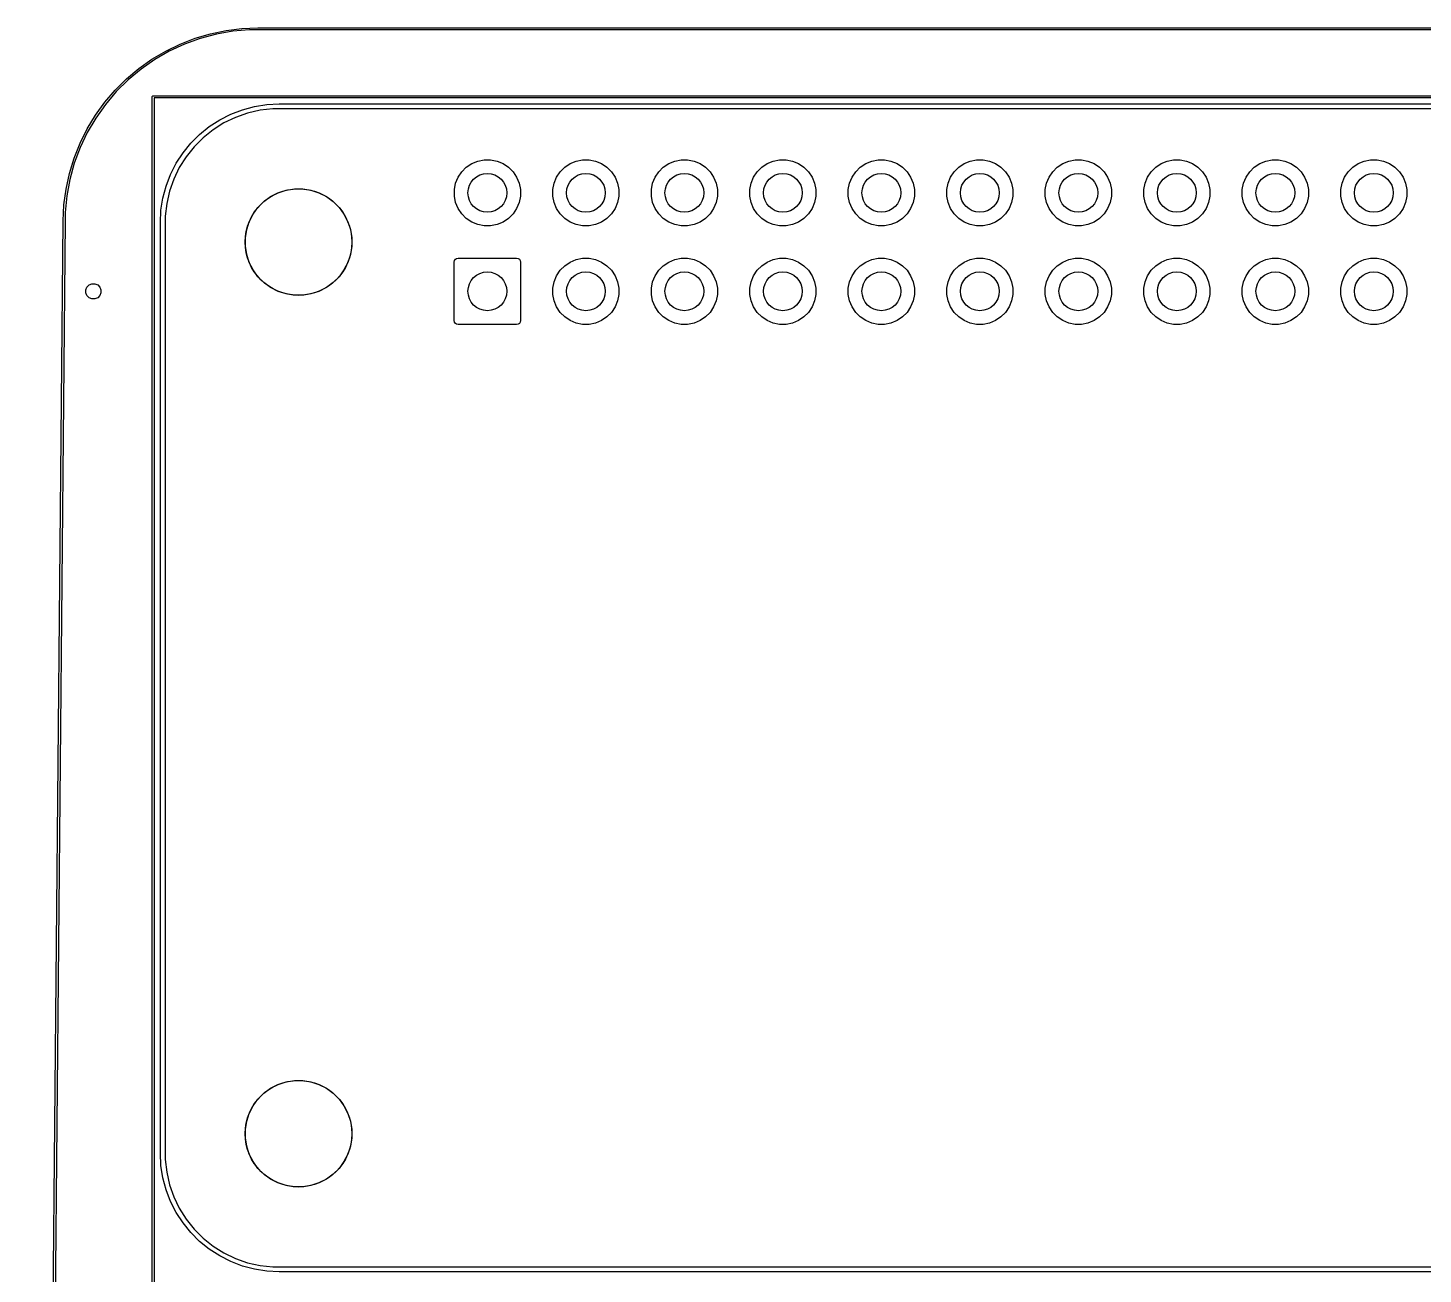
# Model space of a CAD drawing. Header units: millimetres. Extents: x 67 to 156, y -133 to -24.
# Drawn here: x 67.02 to 103, y -56.12 to -23.97 of the extents above; entities that cross this region are included whole.
import ezdxf

# ---------------------------------------------------------------- set-up
doc = ezdxf.new("R2010")
doc.units = ezdxf.units.MM
for name, color, linetype, true_color in [('B.Mask', 4, 'CONTINUOUS', 0x02ffee), ('Edge.Cuts', 254, 'CONTINUOUS', 0xd0d2cd), ('F.Courtyard', 6, 'CONTINUOUS', 0xff26e2), ('F.Fab', 9, 'CONTINUOUS', 0xafafaf), ('User.1', 9, 'CONTINUOUS', 0xc2c2c2)]:
    doc.layers.add(name, color=color, linetype=linetype, true_color=true_color)

msp = doc.modelspace()

# ---------------------------------------------------------------- linework, layer by layer
at = {"layer": 'B.Mask', "linetype": 'CONTINUOUS'}
for p, q in [((78.115075, -27.826484), (78.208303, -27.686959)), ((78.208303, -27.686959), (78.326959, -27.568303)), ((78.326959, -27.568303), (78.466484, -27.475075)), ((78.466484, -27.475075), (78.621516, -27.410859)), ((78.621516, -27.410859), (78.786097, -27.378122)), ((78.786097, -27.378122), (78.953903, -27.378122)), ((78.953903, -27.378122), (79.118484, -27.410859)), ((79.118484, -27.410859), (79.273516, -27.475075)), ((79.273516, -27.475075), (79.413041, -27.568303)), ((79.413041, -27.568303), (79.531697, -27.686959)), ((79.531697, -27.686959), (79.624925, -27.826484)), ((80.655075, -27.826484), (80.748303, -27.686959)), ((80.748303, -27.686959), (80.866959, -27.568303)), ((80.866959, -27.568303), (81.006484, -27.475075)), ((81.006484, -27.475075), (81.161516, -27.410859)), ((81.161516, -27.410859), (81.326097, -27.378122)), ((81.326097, -27.378122), (81.493903, -27.378122)), ((81.493903, -27.378122), (81.658484, -27.410859)), ((81.658484, -27.410859), (81.813516, -27.475075)), ((81.813516, -27.475075), (81.953041, -27.568303)), ((81.953041, -27.568303), (82.071697, -27.686959)), ((82.071697, -27.686959), (82.164925, -27.826484)), ((83.195075, -27.826484), (83.288303, -27.686959)), ((83.288303, -27.686959), (83.406959, -27.568303)), ((83.406959, -27.568303), (83.546484, -27.475075)), ((83.546484, -27.475075), (83.701516, -27.410859)), ((83.701516, -27.410859), (83.866097, -27.378122)), ((83.866097, -27.378122), (84.033903, -27.378122)), ((84.033903, -27.378122), (84.198484, -27.410859)), ((84.198484, -27.410859), (84.353516, -27.475075)), ((84.353516, -27.475075), (84.493041, -27.568303)), ((84.493041, -27.568303), (84.611697, -27.686959)), ((84.611697, -27.686959), (84.704925, -27.826484)), ((85.735075, -27.826484), (85.828303, -27.686959)), ((85.828303, -27.686959), (85.946959, -27.568303)), ((85.946959, -27.568303), (86.086484, -27.475075)), ((86.086484, -27.475075), (86.241516, -27.410859)), ((86.241516, -27.410859), (86.406097, -27.378122)), ((86.406097, -27.378122), (86.573903, -27.378122)), ((86.573903, -27.378122), (86.738484, -27.410859)), ((86.738484, -27.410859), (86.893516, -27.475075)), ((86.893516, -27.475075), (87.033041, -27.568303)), ((87.033041, -27.568303), (87.151697, -27.686959)), ((87.151697, -27.686959), (87.244925, -27.826484)), ((88.275075, -27.826484), (88.368303, -27.686959)), ((88.368303, -27.686959), (88.486959, -27.568303)), ((88.486959, -27.568303), (88.626484, -27.475075)), ((88.626484, -27.475075), (88.781516, -27.410859)), ((88.781516, -27.410859), (88.946097, -27.378122)), ((88.946097, -27.378122), (89.113903, -27.378122)), ((89.113903, -27.378122), (89.278484, -27.410859)), ((89.278484, -27.410859), (89.433516, -27.475075)), ((89.433516, -27.475075), (89.573041, -27.568303)), ((89.573041, -27.568303), (89.691697, -27.686959)), ((89.691697, -27.686959), (89.784925, -27.826484)), ((90.815075, -27.826484), (90.908303, -27.686959)), ((90.908303, -27.686959), (91.026959, -27.568303)), ((91.026959, -27.568303), (91.166484, -27.475075)), ((91.166484, -27.475075), (91.321516, -27.410859)), ((91.321516, -27.410859), (91.486097, -27.378122)), ((91.486097, -27.378122), (91.653903, -27.378122)), ((91.653903, -27.378122), (91.818484, -27.410859)), ((91.818484, -27.410859), (91.973516, -27.475075)), ((91.973516, -27.475075), (92.113041, -27.568303)), ((92.113041, -27.568303), (92.231697, -27.686959)), ((92.231697, -27.686959), (92.324925, -27.826484)), ((93.355075, -27.826484), (93.448303, -27.686959)), ((93.448303, -27.686959), (93.566959, -27.568303)), ((93.566959, -27.568303), (93.706484, -27.475075)), ((93.706484, -27.475075), (93.861516, -27.410859)), ((93.861516, -27.410859), (94.026097, -27.378122)), ((94.026097, -27.378122), (94.193903, -27.378122)), ((94.193903, -27.378122), (94.358484, -27.410859)), ((94.358484, -27.410859), (94.513516, -27.475075)), ((94.513516, -27.475075), (94.653041, -27.568303)), ((94.653041, -27.568303), (94.771697, -27.686959)), ((94.771697, -27.686959), (94.864925, -27.826484)), ((95.895075, -27.826484), (95.988303, -27.686959)), ((95.988303, -27.686959), (96.106959, -27.568303)), ((96.106959, -27.568303), (96.246484, -27.475075)), ((96.246484, -27.475075), (96.401516, -27.410859)), ((96.401516, -27.410859), (96.566097, -27.378122)), ((96.566097, -27.378122), (96.733903, -27.378122)), ((96.733903, -27.378122), (96.898484, -27.410859)), ((96.898484, -27.410859), (97.053516, -27.475075)), ((97.053516, -27.475075), (97.193041, -27.568303)), ((97.193041, -27.568303), (97.311697, -27.686959)), ((97.311697, -27.686959), (97.404925, -27.826484)), ((98.435075, -27.826484), (98.528303, -27.686959)), ((98.528303, -27.686959), (98.646959, -27.568303)), ((98.646959, -27.568303), (98.786484, -27.475075)), ((98.786484, -27.475075), (98.941516, -27.410859)), ((98.941516, -27.410859), (99.106097, -27.378122)), ((99.106097, -27.378122), (99.273903, -27.378122)), ((99.273903, -27.378122), (99.438484, -27.410859)), ((99.438484, -27.410859), (99.593516, -27.475075)), ((99.593516, -27.475075), (99.733041, -27.568303)), ((99.733041, -27.568303), (99.851697, -27.686959)), ((99.851697, -27.686959), (99.944925, -27.826484)), ((100.975075, -27.826484), (101.068303, -27.686959)), ((101.068303, -27.686959), (101.186959, -27.568303)), ((101.186959, -27.568303), (101.326484, -27.475075)), ((101.326484, -27.475075), (101.481516, -27.410859)), ((101.481516, -27.410859), (101.646097, -27.378122)), ((101.646097, -27.378122), (101.813903, -27.378122)), ((101.813903, -27.378122), (101.978484, -27.410859)), ((101.978484, -27.410859), (102.133516, -27.475075)), ((102.133516, -27.475075), (102.273041, -27.568303)), ((102.273041, -27.568303), (102.391697, -27.686959)), ((102.391697, -27.686959), (102.484925, -27.826484)), ((78.018122, -28.146097), (78.050859, -27.981516)), ((78.050859, -27.981516), (78.115075, -27.826484)), ((79.624925, -27.826484), (79.689141, -27.981516)), ((79.689141, -27.981516), (79.721878, -28.146097)), ((80.558122, -28.146097), (80.590859, -27.981516)), ((80.590859, -27.981516), (80.655075, -27.826484)), ((82.164925, -27.826484), (82.229141, -27.981516)), ((82.229141, -27.981516), (82.261878, -28.146097)), ((83.098122, -28.146097), (83.130859, -27.981516)), ((83.130859, -27.981516), (83.195075, -27.826484)), ((84.704925, -27.826484), (84.769141, -27.981516)), ((84.769141, -27.981516), (84.801878, -28.146097)), ((85.638122, -28.146097), (85.670859, -27.981516)), ((85.670859, -27.981516), (85.735075, -27.826484)), ((87.244925, -27.826484), (87.309141, -27.981516)), ((87.309141, -27.981516), (87.341878, -28.146097)), ((88.178122, -28.146097), (88.210859, -27.981516)), ((88.210859, -27.981516), (88.275075, -27.826484)), ((89.784925, -27.826484), (89.849141, -27.981516)), ((89.849141, -27.981516), (89.881878, -28.146097)), ((90.718122, -28.146097), (90.750859, -27.981516)), ((90.750859, -27.981516), (90.815075, -27.826484)), ((92.324925, -27.826484), (92.389141, -27.981516)), ((92.389141, -27.981516), (92.421878, -28.146097)), ((93.258122, -28.146097), (93.290859, -27.981516)), ((93.290859, -27.981516), (93.355075, -27.826484)), ((94.864925, -27.826484), (94.929141, -27.981516)), ((94.929141, -27.981516), (94.961878, -28.146097)), ((95.798122, -28.146097), (95.830859, -27.981516)), ((95.830859, -27.981516), (95.895075, -27.826484)), ((97.404925, -27.826484), (97.469141, -27.981516)), ((97.469141, -27.981516), (97.501878, -28.146097)), ((98.338122, -28.146097), (98.370859, -27.981516)), ((98.370859, -27.981516), (98.435075, -27.826484)), ((99.944925, -27.826484), (100.009141, -27.981516)), ((100.009141, -27.981516), (100.041878, -28.146097)), ((100.878122, -28.146097), (100.910859, -27.981516)), ((100.910859, -27.981516), (100.975075, -27.826484)), ((102.484925, -27.826484), (102.549141, -27.981516)), ((102.549141, -27.981516), (102.581878, -28.146097)), ((73.107009, -28.454442), (73.281564, -28.32762)), ((73.281564, -28.32762), (73.47381, -28.229666)), ((73.47381, -28.229666), (73.679013, -28.162991)), ((73.679013, -28.162991), (73.892119, -28.129239)), ((73.892119, -28.129239), (74.107881, -28.129239)), ((74.107881, -28.129239), (74.320987, -28.162991)), ((74.320987, -28.162991), (74.52619, -28.229666)), ((74.52619, -28.229666), (74.718436, -28.32762)), ((74.718436, -28.32762), (74.892991, -28.454442)), ((78.018122, -28.313903), (78.018122, -28.146097)), ((78.050859, -28.478484), (78.018122, -28.313903)), ((79.721878, -28.313903), (79.689141, -28.478484)), ((79.721878, -28.146097), (79.721878, -28.313903)), ((80.558122, -28.313903), (80.558122, -28.146097)), ((80.590859, -28.478484), (80.558122, -28.313903)), ((82.261878, -28.313903), (82.229141, -28.478484)), ((82.261878, -28.146097), (82.261878, -28.313903)), ((83.098122, -28.313903), (83.098122, -28.146097)), ((83.130859, -28.478484), (83.098122, -28.313903)), ((84.801878, -28.313903), (84.769141, -28.478484)), ((84.801878, -28.146097), (84.801878, -28.313903)), ((85.638122, -28.313903), (85.638122, -28.146097)), ((85.670859, -28.478484), (85.638122, -28.313903)), ((87.341878, -28.313903), (87.309141, -28.478484)), ((87.341878, -28.146097), (87.341878, -28.313903)), ((88.178122, -28.313903), (88.178122, -28.146097)), ((88.210859, -28.478484), (88.178122, -28.313903)), ((89.881878, -28.313903), (89.849141, -28.478484)), ((89.881878, -28.146097), (89.881878, -28.313903)), ((90.718122, -28.313903), (90.718122, -28.146097)), ((90.750859, -28.478484), (90.718122, -28.313903)), ((92.421878, -28.313903), (92.389141, -28.478484)), ((92.421878, -28.146097), (92.421878, -28.313903)), ((93.258122, -28.313903), (93.258122, -28.146097)), ((93.290859, -28.478484), (93.258122, -28.313903)), ((94.961878, -28.313903), (94.929141, -28.478484)), ((94.961878, -28.146097), (94.961878, -28.313903)), ((95.798122, -28.313903), (95.798122, -28.146097)), ((95.830859, -28.478484), (95.798122, -28.313903)), ((97.501878, -28.313903), (97.469141, -28.478484)), ((97.501878, -28.146097), (97.501878, -28.313903)), ((98.338122, -28.313903), (98.338122, -28.146097)), ((98.370859, -28.478484), (98.338122, -28.313903)), ((100.041878, -28.313903), (100.009141, -28.478484)), ((100.041878, -28.146097), (100.041878, -28.313903)), ((100.878122, -28.313903), (100.878122, -28.146097)), ((100.910859, -28.478484), (100.878122, -28.313903)), ((102.581878, -28.313903), (102.549141, -28.478484)), ((102.581878, -28.146097), (102.581878, -28.313903)), ((72.729666, -28.97381), (72.82762, -28.781564)), ((72.82762, -28.781564), (72.954442, -28.607009)), ((72.954442, -28.607009), (73.107009, -28.454442)), ((74.892991, -28.454442), (75.045558, -28.607009)), ((75.045558, -28.607009), (75.17238, -28.781564)), ((75.17238, -28.781564), (75.270334, -28.97381)), ((78.115075, -28.633516), (78.050859, -28.478484)), ((78.208303, -28.773041), (78.115075, -28.633516)), ((78.326959, -28.891697), (78.208303, -28.773041)), ((79.531697, -28.773041), (79.413041, -28.891697)), ((79.624925, -28.633516), (79.531697, -28.773041)), ((79.689141, -28.478484), (79.624925, -28.633516)), ((80.655075, -28.633516), (80.590859, -28.478484)), ((80.748303, -28.773041), (80.655075, -28.633516)), ((80.866959, -28.891697), (80.748303, -28.773041)), ((82.071697, -28.773041), (81.953041, -28.891697)), ((82.164925, -28.633516), (82.071697, -28.773041)), ((82.229141, -28.478484), (82.164925, -28.633516)), ((83.195075, -28.633516), (83.130859, -28.478484)), ((83.288303, -28.773041), (83.195075, -28.633516)), ((83.406959, -28.891697), (83.288303, -28.773041)), ((84.611697, -28.773041), (84.493041, -28.891697)), ((84.704925, -28.633516), (84.611697, -28.773041)), ((84.769141, -28.478484), (84.704925, -28.633516)), ((85.735075, -28.633516), (85.670859, -28.478484)), ((85.828303, -28.773041), (85.735075, -28.633516)), ((85.946959, -28.891697), (85.828303, -28.773041)), ((87.151697, -28.773041), (87.033041, -28.891697)), ((87.244925, -28.633516), (87.151697, -28.773041)), ((87.309141, -28.478484), (87.244925, -28.633516)), ((88.275075, -28.633516), (88.210859, -28.478484)), ((88.368303, -28.773041), (88.275075, -28.633516)), ((88.486959, -28.891697), (88.368303, -28.773041)), ((89.691697, -28.773041), (89.573041, -28.891697)), ((89.784925, -28.633516), (89.691697, -28.773041)), ((89.849141, -28.478484), (89.784925, -28.633516)), ((90.815075, -28.633516), (90.750859, -28.478484)), ((90.908303, -28.773041), (90.815075, -28.633516)), ((91.026959, -28.891697), (90.908303, -28.773041)), ((92.231697, -28.773041), (92.113041, -28.891697)), ((92.324925, -28.633516), (92.231697, -28.773041)), ((92.389141, -28.478484), (92.324925, -28.633516)), ((93.355075, -28.633516), (93.290859, -28.478484)), ((93.448303, -28.773041), (93.355075, -28.633516)), ((93.566959, -28.891697), (93.448303, -28.773041)), ((94.771697, -28.773041), (94.653041, -28.891697)), ((94.864925, -28.633516), (94.771697, -28.773041)), ((94.929141, -28.478484), (94.864925, -28.633516)), ((95.895075, -28.633516), (95.830859, -28.478484)), ((95.988303, -28.773041), (95.895075, -28.633516)), ((96.106959, -28.891697), (95.988303, -28.773041)), ((97.311697, -28.773041), (97.193041, -28.891697)), ((97.404925, -28.633516), (97.311697, -28.773041)), ((97.469141, -28.478484), (97.404925, -28.633516)), ((98.435075, -28.633516), (98.370859, -28.478484)), ((98.528303, -28.773041), (98.435075, -28.633516)), ((98.646959, -28.891697), (98.528303, -28.773041)), ((99.851697, -28.773041), (99.733041, -28.891697)), ((99.944925, -28.633516), (99.851697, -28.773041)), ((100.009141, -28.478484), (99.944925, -28.633516)), ((100.975075, -28.633516), (100.910859, -28.478484)), ((101.068303, -28.773041), (100.975075, -28.633516)), ((101.186959, -28.891697), (101.068303, -28.773041)), ((102.391697, -28.773041), (102.273041, -28.891697)), ((102.484925, -28.633516), (102.391697, -28.773041)), ((102.549141, -28.478484), (102.484925, -28.633516)), ((72.662991, -29.179013), (72.729666, -28.97381)), ((75.270334, -28.97381), (75.337009, -29.179013)), ((78.466484, -28.984925), (78.326959, -28.891697)), ((78.621516, -29.049141), (78.466484, -28.984925)), ((78.786097, -29.081878), (78.621516, -29.049141)), ((78.953903, -29.081878), (78.786097, -29.081878)), ((79.118484, -29.049141), (78.953903, -29.081878)), ((79.273516, -28.984925), (79.118484, -29.049141)), ((79.413041, -28.891697), (79.273516, -28.984925)), ((81.006484, -28.984925), (80.866959, -28.891697)), ((81.161516, -29.049141), (81.006484, -28.984925)), ((81.326097, -29.081878), (81.161516, -29.049141)), ((81.493903, -29.081878), (81.326097, -29.081878)), ((81.658484, -29.049141), (81.493903, -29.081878)), ((81.813516, -28.984925), (81.658484, -29.049141)), ((81.953041, -28.891697), (81.813516, -28.984925)), ((83.546484, -28.984925), (83.406959, -28.891697)), ((83.701516, -29.049141), (83.546484, -28.984925)), ((83.866097, -29.081878), (83.701516, -29.049141)), ((84.033903, -29.081878), (83.866097, -29.081878)), ((84.198484, -29.049141), (84.033903, -29.081878)), ((84.353516, -28.984925), (84.198484, -29.049141)), ((84.493041, -28.891697), (84.353516, -28.984925)), ((86.086484, -28.984925), (85.946959, -28.891697)), ((86.241516, -29.049141), (86.086484, -28.984925)), ((86.406097, -29.081878), (86.241516, -29.049141)), ((86.573903, -29.081878), (86.406097, -29.081878)), ((86.738484, -29.049141), (86.573903, -29.081878)), ((86.893516, -28.984925), (86.738484, -29.049141)), ((87.033041, -28.891697), (86.893516, -28.984925)), ((88.626484, -28.984925), (88.486959, -28.891697)), ((88.781516, -29.049141), (88.626484, -28.984925)), ((88.946097, -29.081878), (88.781516, -29.049141)), ((89.113903, -29.081878), (88.946097, -29.081878)), ((89.278484, -29.049141), (89.113903, -29.081878)), ((89.433516, -28.984925), (89.278484, -29.049141)), ((89.573041, -28.891697), (89.433516, -28.984925)), ((91.166484, -28.984925), (91.026959, -28.891697)), ((91.321516, -29.049141), (91.166484, -28.984925)), ((91.486097, -29.081878), (91.321516, -29.049141)), ((91.653903, -29.081878), (91.486097, -29.081878)), ((91.818484, -29.049141), (91.653903, -29.081878)), ((91.973516, -28.984925), (91.818484, -29.049141)), ((92.113041, -28.891697), (91.973516, -28.984925)), ((93.706484, -28.984925), (93.566959, -28.891697)), ((93.861516, -29.049141), (93.706484, -28.984925)), ((94.026097, -29.081878), (93.861516, -29.049141)), ((94.193903, -29.081878), (94.026097, -29.081878)), ((94.358484, -29.049141), (94.193903, -29.081878)), ((94.513516, -28.984925), (94.358484, -29.049141)), ((94.653041, -28.891697), (94.513516, -28.984925)), ((96.246484, -28.984925), (96.106959, -28.891697)), ((96.401516, -29.049141), (96.246484, -28.984925)), ((96.566097, -29.081878), (96.401516, -29.049141)), ((96.733903, -29.081878), (96.566097, -29.081878)), ((96.898484, -29.049141), (96.733903, -29.081878)), ((97.053516, -28.984925), (96.898484, -29.049141)), ((97.193041, -28.891697), (97.053516, -28.984925)), ((98.786484, -28.984925), (98.646959, -28.891697)), ((98.941516, -29.049141), (98.786484, -28.984925)), ((99.106097, -29.081878), (98.941516, -29.049141)), ((99.273903, -29.081878), (99.106097, -29.081878)), ((99.438484, -29.049141), (99.273903, -29.081878)), ((99.593516, -28.984925), (99.438484, -29.049141)), ((99.733041, -28.891697), (99.593516, -28.984925)), ((101.326484, -28.984925), (101.186959, -28.891697)), ((101.481516, -29.049141), (101.326484, -28.984925)), ((101.646097, -29.081878), (101.481516, -29.049141)), ((101.813903, -29.081878), (101.646097, -29.081878)), ((101.978484, -29.049141), (101.813903, -29.081878)), ((102.133516, -28.984925), (101.978484, -29.049141)), ((102.273041, -28.891697), (102.133516, -28.984925)), ((72.629239, -29.392119), (72.662991, -29.179013)), ((72.629239, -29.607881), (72.629239, -29.392119)), ((75.337009, -29.179013), (75.370761, -29.392119)), ((75.370761, -29.392119), (75.370761, -29.607881)), ((72.662991, -29.820987), (72.629239, -29.607881)), ((72.729666, -30.02619), (72.662991, -29.820987)), ((75.337009, -29.820987), (75.270334, -30.02619)), ((75.370761, -29.607881), (75.337009, -29.820987)), ((72.82762, -30.218436), (72.729666, -30.02619)), ((72.954442, -30.392991), (72.82762, -30.218436)), ((75.17238, -30.218436), (75.045558, -30.392991)), ((75.270334, -30.02619), (75.17238, -30.218436)), ((78.014, -30.016), (78.021764, -29.976966)), ((78.014, -31.524), (78.014, -30.016)), ((78.021764, -29.976966), (78.043875, -29.943875)), ((78.043875, -29.943875), (78.076966, -29.921764)), ((78.076966, -29.921764), (78.116, -29.914)), ((78.116, -29.914), (79.624, -29.914)), ((79.624, -29.914), (79.663034, -29.921764)), ((79.663034, -29.921764), (79.696125, -29.943875)), ((79.696125, -29.943875), (79.718236, -29.976966)), ((79.718236, -29.976966), (79.726, -30.016)), ((79.726, -30.016), (79.726, -31.524)), ((80.748303, -30.226959), (80.866959, -30.108303)), ((80.866959, -30.108303), (81.006484, -30.015075)), ((81.006484, -30.015075), (81.161516, -29.950859)), ((81.161516, -29.950859), (81.326097, -29.918122)), ((81.326097, -29.918122), (81.493903, -29.918122)), ((81.493903, -29.918122), (81.658484, -29.950859)), ((81.658484, -29.950859), (81.813516, -30.015075)), ((81.813516, -30.015075), (81.953041, -30.108303)), ((81.953041, -30.108303), (82.071697, -30.226959)), ((83.288303, -30.226959), (83.406959, -30.108303)), ((83.406959, -30.108303), (83.546484, -30.015075)), ((83.546484, -30.015075), (83.701516, -29.950859)), ((83.701516, -29.950859), (83.866097, -29.918122)), ((83.866097, -29.918122), (84.033903, -29.918122)), ((84.033903, -29.918122), (84.198484, -29.950859)), ((84.198484, -29.950859), (84.353516, -30.015075)), ((84.353516, -30.015075), (84.493041, -30.108303)), ((84.493041, -30.108303), (84.611697, -30.226959)), ((85.828303, -30.226959), (85.946959, -30.108303)), ((85.946959, -30.108303), (86.086484, -30.015075)), ((86.086484, -30.015075), (86.241516, -29.950859)), ((86.241516, -29.950859), (86.406097, -29.918122)), ((86.406097, -29.918122), (86.573903, -29.918122)), ((86.573903, -29.918122), (86.738484, -29.950859)), ((86.738484, -29.950859), (86.893516, -30.015075)), ((86.893516, -30.015075), (87.033041, -30.108303)), ((87.033041, -30.108303), (87.151697, -30.226959)), ((88.368303, -30.226959), (88.486959, -30.108303)), ((88.486959, -30.108303), (88.626484, -30.015075)), ((88.626484, -30.015075), (88.781516, -29.950859)), ((88.781516, -29.950859), (88.946097, -29.918122)), ((88.946097, -29.918122), (89.113903, -29.918122)), ((89.113903, -29.918122), (89.278484, -29.950859)), ((89.278484, -29.950859), (89.433516, -30.015075)), ((89.433516, -30.015075), (89.573041, -30.108303)), ((89.573041, -30.108303), (89.691697, -30.226959)), ((90.908303, -30.226959), (91.026959, -30.108303)), ((91.026959, -30.108303), (91.166484, -30.015075)), ((91.166484, -30.015075), (91.321516, -29.950859)), ((91.321516, -29.950859), (91.486097, -29.918122)), ((91.486097, -29.918122), (91.653903, -29.918122)), ((91.653903, -29.918122), (91.818484, -29.950859)), ((91.818484, -29.950859), (91.973516, -30.015075)), ((91.973516, -30.015075), (92.113041, -30.108303)), ((92.113041, -30.108303), (92.231697, -30.226959)), ((93.448303, -30.226959), (93.566959, -30.108303)), ((93.566959, -30.108303), (93.706484, -30.015075)), ((93.706484, -30.015075), (93.861516, -29.950859)), ((93.861516, -29.950859), (94.026097, -29.918122)), ((94.026097, -29.918122), (94.193903, -29.918122)), ((94.193903, -29.918122), (94.358484, -29.950859)), ((94.358484, -29.950859), (94.513516, -30.015075)), ((94.513516, -30.015075), (94.653041, -30.108303)), ((94.653041, -30.108303), (94.771697, -30.226959)), ((95.988303, -30.226959), (96.106959, -30.108303)), ((96.106959, -30.108303), (96.246484, -30.015075)), ((96.246484, -30.015075), (96.401516, -29.950859)), ((96.401516, -29.950859), (96.566097, -29.918122)), ((96.566097, -29.918122), (96.733903, -29.918122)), ((96.733903, -29.918122), (96.898484, -29.950859)), ((96.898484, -29.950859), (97.053516, -30.015075)), ((97.053516, -30.015075), (97.193041, -30.108303)), ((97.193041, -30.108303), (97.311697, -30.226959)), ((98.528303, -30.226959), (98.646959, -30.108303)), ((98.646959, -30.108303), (98.786484, -30.015075)), ((98.786484, -30.015075), (98.941516, -29.950859)), ((98.941516, -29.950859), (99.106097, -29.918122)), ((99.106097, -29.918122), (99.273903, -29.918122)), ((99.273903, -29.918122), (99.438484, -29.950859)), ((99.438484, -29.950859), (99.593516, -30.015075)), ((99.593516, -30.015075), (99.733041, -30.108303)), ((99.733041, -30.108303), (99.851697, -30.226959)), ((101.068303, -30.226959), (101.186959, -30.108303)), ((101.186959, -30.108303), (101.326484, -30.015075)), ((101.326484, -30.015075), (101.481516, -29.950859)), ((101.481516, -29.950859), (101.646097, -29.918122)), ((101.646097, -29.918122), (101.813903, -29.918122)), ((101.813903, -29.918122), (101.978484, -29.950859)), ((101.978484, -29.950859), (102.133516, -30.015075)), ((102.133516, -30.015075), (102.273041, -30.108303)), ((102.273041, -30.108303), (102.391697, -30.226959)), ((73.107009, -30.545558), (72.954442, -30.392991)), ((73.281564, -30.67238), (73.107009, -30.545558)), ((74.892991, -30.545558), (74.718436, -30.67238)), ((75.045558, -30.392991), (74.892991, -30.545558)), ((80.558122, -30.686097), (80.590859, -30.521516)), ((80.590859, -30.521516), (80.655075, -30.366484)), ((80.655075, -30.366484), (80.748303, -30.226959)), ((82.071697, -30.226959), (82.164925, -30.366484)), ((82.164925, -30.366484), (82.229141, -30.521516)), ((82.229141, -30.521516), (82.261878, -30.686097)), ((83.098122, -30.686097), (83.130859, -30.521516)), ((83.130859, -30.521516), (83.195075, -30.366484)), ((83.195075, -30.366484), (83.288303, -30.226959)), ((84.611697, -30.226959), (84.704925, -30.366484)), ((84.704925, -30.366484), (84.769141, -30.521516)), ((84.769141, -30.521516), (84.801878, -30.686097)), ((85.638122, -30.686097), (85.670859, -30.521516)), ((85.670859, -30.521516), (85.735075, -30.366484)), ((85.735075, -30.366484), (85.828303, -30.226959)), ((87.151697, -30.226959), (87.244925, -30.366484)), ((87.244925, -30.366484), (87.309141, -30.521516)), ((87.309141, -30.521516), (87.341878, -30.686097)), ((88.178122, -30.686097), (88.210859, -30.521516)), ((88.210859, -30.521516), (88.275075, -30.366484)), ((88.275075, -30.366484), (88.368303, -30.226959)), ((89.691697, -30.226959), (89.784925, -30.366484)), ((89.784925, -30.366484), (89.849141, -30.521516)), ((89.849141, -30.521516), (89.881878, -30.686097)), ((90.718122, -30.686097), (90.750859, -30.521516)), ((90.750859, -30.521516), (90.815075, -30.366484)), ((90.815075, -30.366484), (90.908303, -30.226959)), ((92.231697, -30.226959), (92.324925, -30.366484)), ((92.324925, -30.366484), (92.389141, -30.521516)), ((92.389141, -30.521516), (92.421878, -30.686097)), ((93.258122, -30.686097), (93.290859, -30.521516)), ((93.290859, -30.521516), (93.355075, -30.366484)), ((93.355075, -30.366484), (93.448303, -30.226959)), ((94.771697, -30.226959), (94.864925, -30.366484)), ((94.864925, -30.366484), (94.929141, -30.521516)), ((94.929141, -30.521516), (94.961878, -30.686097)), ((95.798122, -30.686097), (95.830859, -30.521516)), ((95.830859, -30.521516), (95.895075, -30.366484)), ((95.895075, -30.366484), (95.988303, -30.226959)), ((97.311697, -30.226959), (97.404925, -30.366484)), ((97.404925, -30.366484), (97.469141, -30.521516)), ((97.469141, -30.521516), (97.501878, -30.686097)), ((98.338122, -30.686097), (98.370859, -30.521516)), ((98.370859, -30.521516), (98.435075, -30.366484)), ((98.435075, -30.366484), (98.528303, -30.226959)), ((99.851697, -30.226959), (99.944925, -30.366484)), ((99.944925, -30.366484), (100.009141, -30.521516)), ((100.009141, -30.521516), (100.041878, -30.686097)), ((100.878122, -30.686097), (100.910859, -30.521516)), ((100.910859, -30.521516), (100.975075, -30.366484)), ((100.975075, -30.366484), (101.068303, -30.226959)), ((102.391697, -30.226959), (102.484925, -30.366484)), ((102.484925, -30.366484), (102.549141, -30.521516)), ((102.549141, -30.521516), (102.581878, -30.686097)), ((73.47381, -30.770334), (73.281564, -30.67238)), ((73.679013, -30.837009), (73.47381, -30.770334)), ((73.892119, -30.870761), (73.679013, -30.837009)), ((74.107881, -30.870761), (73.892119, -30.870761)), ((74.320987, -30.837009), (74.107881, -30.870761)), ((74.52619, -30.770334), (74.320987, -30.837009)), ((74.718436, -30.67238), (74.52619, -30.770334)), ((80.558122, -30.853903), (80.558122, -30.686097)), ((80.590859, -31.018484), (80.558122, -30.853903)), ((82.261878, -30.853903), (82.229141, -31.018484)), ((82.261878, -30.686097), (82.261878, -30.853903)), ((83.098122, -30.853903), (83.098122, -30.686097)), ((83.130859, -31.018484), (83.098122, -30.853903)), ((84.801878, -30.853903), (84.769141, -31.018484)), ((84.801878, -30.686097), (84.801878, -30.853903)), ((85.638122, -30.853903), (85.638122, -30.686097)), ((85.670859, -31.018484), (85.638122, -30.853903)), ((87.341878, -30.853903), (87.309141, -31.018484)), ((87.341878, -30.686097), (87.341878, -30.853903)), ((88.178122, -30.853903), (88.178122, -30.686097)), ((88.210859, -31.018484), (88.178122, -30.853903)), ((89.881878, -30.853903), (89.849141, -31.018484)), ((89.881878, -30.686097), (89.881878, -30.853903)), ((90.718122, -30.853903), (90.718122, -30.686097)), ((90.750859, -31.018484), (90.718122, -30.853903)), ((92.421878, -30.853903), (92.389141, -31.018484)), ((92.421878, -30.686097), (92.421878, -30.853903)), ((93.258122, -30.853903), (93.258122, -30.686097)), ((93.290859, -31.018484), (93.258122, -30.853903)), ((94.961878, -30.853903), (94.929141, -31.018484)), ((94.961878, -30.686097), (94.961878, -30.853903)), ((95.798122, -30.853903), (95.798122, -30.686097)), ((95.830859, -31.018484), (95.798122, -30.853903)), ((97.501878, -30.853903), (97.469141, -31.018484)), ((97.501878, -30.686097), (97.501878, -30.853903)), ((98.338122, -30.853903), (98.338122, -30.686097)), ((98.370859, -31.018484), (98.338122, -30.853903)), ((100.041878, -30.853903), (100.009141, -31.018484)), ((100.041878, -30.686097), (100.041878, -30.853903)), ((100.878122, -30.853903), (100.878122, -30.686097)), ((100.910859, -31.018484), (100.878122, -30.853903)), ((102.581878, -30.853903), (102.549141, -31.018484)), ((102.581878, -30.686097), (102.581878, -30.853903)), ((80.655075, -31.173516), (80.590859, -31.018484)), ((80.748303, -31.313041), (80.655075, -31.173516)), ((82.164925, -31.173516), (82.071697, -31.313041)), ((82.229141, -31.018484), (82.164925, -31.173516)), ((83.195075, -31.173516), (83.130859, -31.018484)), ((83.288303, -31.313041), (83.195075, -31.173516)), ((84.704925, -31.173516), (84.611697, -31.313041)), ((84.769141, -31.018484), (84.704925, -31.173516)), ((85.735075, -31.173516), (85.670859, -31.018484)), ((85.828303, -31.313041), (85.735075, -31.173516)), ((87.244925, -31.173516), (87.151697, -31.313041)), ((87.309141, -31.018484), (87.244925, -31.173516)), ((88.275075, -31.173516), (88.210859, -31.018484)), ((88.368303, -31.313041), (88.275075, -31.173516)), ((89.784925, -31.173516), (89.691697, -31.313041)), ((89.849141, -31.018484), (89.784925, -31.173516)), ((90.815075, -31.173516), (90.750859, -31.018484)), ((90.908303, -31.313041), (90.815075, -31.173516)), ((92.324925, -31.173516), (92.231697, -31.313041)), ((92.389141, -31.018484), (92.324925, -31.173516)), ((93.355075, -31.173516), (93.290859, -31.018484)), ((93.448303, -31.313041), (93.355075, -31.173516)), ((94.864925, -31.173516), (94.771697, -31.313041)), ((94.929141, -31.018484), (94.864925, -31.173516)), ((95.895075, -31.173516), (95.830859, -31.018484)), ((95.988303, -31.313041), (95.895075, -31.173516)), ((97.404925, -31.173516), (97.311697, -31.313041)), ((97.469141, -31.018484), (97.404925, -31.173516)), ((98.435075, -31.173516), (98.370859, -31.018484)), ((98.528303, -31.313041), (98.435075, -31.173516)), ((99.944925, -31.173516), (99.851697, -31.313041)), ((100.009141, -31.018484), (99.944925, -31.173516)), ((100.975075, -31.173516), (100.910859, -31.018484)), ((101.068303, -31.313041), (100.975075, -31.173516)), ((102.484925, -31.173516), (102.391697, -31.313041)), ((102.549141, -31.018484), (102.484925, -31.173516)), ((78.021764, -31.563034), (78.014, -31.524)), ((78.043875, -31.596125), (78.021764, -31.563034)), ((78.076966, -31.618236), (78.043875, -31.596125)), ((78.116, -31.626), (78.076966, -31.618236)), ((79.624, -31.626), (78.116, -31.626)), ((79.663034, -31.618236), (79.624, -31.626)), ((79.696125, -31.596125), (79.663034, -31.618236)), ((79.718236, -31.563034), (79.696125, -31.596125)), ((79.726, -31.524), (79.718236, -31.563034)), ((80.866959, -31.431697), (80.748303, -31.313041)), ((81.006484, -31.524925), (80.866959, -31.431697)), ((81.161516, -31.589141), (81.006484, -31.524925)), ((81.326097, -31.621878), (81.161516, -31.589141)), ((81.493903, -31.621878), (81.326097, -31.621878)), ((81.658484, -31.589141), (81.493903, -31.621878)), ((81.813516, -31.524925), (81.658484, -31.589141)), ((81.953041, -31.431697), (81.813516, -31.524925)), ((82.071697, -31.313041), (81.953041, -31.431697)), ((83.406959, -31.431697), (83.288303, -31.313041)), ((83.546484, -31.524925), (83.406959, -31.431697)), ((83.701516, -31.589141), (83.546484, -31.524925)), ((83.866097, -31.621878), (83.701516, -31.589141)), ((84.033903, -31.621878), (83.866097, -31.621878)), ((84.198484, -31.589141), (84.033903, -31.621878)), ((84.353516, -31.524925), (84.198484, -31.589141)), ((84.493041, -31.431697), (84.353516, -31.524925)), ((84.611697, -31.313041), (84.493041, -31.431697)), ((85.946959, -31.431697), (85.828303, -31.313041)), ((86.086484, -31.524925), (85.946959, -31.431697)), ((86.241516, -31.589141), (86.086484, -31.524925)), ((86.406097, -31.621878), (86.241516, -31.589141)), ((86.573903, -31.621878), (86.406097, -31.621878)), ((86.738484, -31.589141), (86.573903, -31.621878)), ((86.893516, -31.524925), (86.738484, -31.589141)), ((87.033041, -31.431697), (86.893516, -31.524925)), ((87.151697, -31.313041), (87.033041, -31.431697)), ((88.486959, -31.431697), (88.368303, -31.313041)), ((88.626484, -31.524925), (88.486959, -31.431697)), ((88.781516, -31.589141), (88.626484, -31.524925)), ((88.946097, -31.621878), (88.781516, -31.589141)), ((89.113903, -31.621878), (88.946097, -31.621878)), ((89.278484, -31.589141), (89.113903, -31.621878)), ((89.433516, -31.524925), (89.278484, -31.589141)), ((89.573041, -31.431697), (89.433516, -31.524925)), ((89.691697, -31.313041), (89.573041, -31.431697)), ((91.026959, -31.431697), (90.908303, -31.313041)), ((91.166484, -31.524925), (91.026959, -31.431697)), ((91.321516, -31.589141), (91.166484, -31.524925)), ((91.486097, -31.621878), (91.321516, -31.589141)), ((91.653903, -31.621878), (91.486097, -31.621878)), ((91.818484, -31.589141), (91.653903, -31.621878)), ((91.973516, -31.524925), (91.818484, -31.589141)), ((92.113041, -31.431697), (91.973516, -31.524925)), ((92.231697, -31.313041), (92.113041, -31.431697)), ((93.566959, -31.431697), (93.448303, -31.313041)), ((93.706484, -31.524925), (93.566959, -31.431697)), ((93.861516, -31.589141), (93.706484, -31.524925)), ((94.026097, -31.621878), (93.861516, -31.589141)), ((94.193903, -31.621878), (94.026097, -31.621878)), ((94.358484, -31.589141), (94.193903, -31.621878)), ((94.513516, -31.524925), (94.358484, -31.589141)), ((94.653041, -31.431697), (94.513516, -31.524925)), ((94.771697, -31.313041), (94.653041, -31.431697)), ((96.106959, -31.431697), (95.988303, -31.313041)), ((96.246484, -31.524925), (96.106959, -31.431697)), ((96.401516, -31.589141), (96.246484, -31.524925)), ((96.566097, -31.621878), (96.401516, -31.589141)), ((96.733903, -31.621878), (96.566097, -31.621878)), ((96.898484, -31.589141), (96.733903, -31.621878)), ((97.053516, -31.524925), (96.898484, -31.589141)), ((97.193041, -31.431697), (97.053516, -31.524925)), ((97.311697, -31.313041), (97.193041, -31.431697)), ((98.646959, -31.431697), (98.528303, -31.313041)), ((98.786484, -31.524925), (98.646959, -31.431697)), ((98.941516, -31.589141), (98.786484, -31.524925)), ((99.106097, -31.621878), (98.941516, -31.589141)), ((99.273903, -31.621878), (99.106097, -31.621878)), ((99.438484, -31.589141), (99.273903, -31.621878)), ((99.593516, -31.524925), (99.438484, -31.589141)), ((99.733041, -31.431697), (99.593516, -31.524925)), ((99.851697, -31.313041), (99.733041, -31.431697)), ((101.186959, -31.431697), (101.068303, -31.313041)), ((101.326484, -31.524925), (101.186959, -31.431697)), ((101.481516, -31.589141), (101.326484, -31.524925)), ((101.646097, -31.621878), (101.481516, -31.589141)), ((101.813903, -31.621878), (101.646097, -31.621878)), ((101.978484, -31.589141), (101.813903, -31.621878)), ((102.133516, -31.524925), (101.978484, -31.589141)), ((102.273041, -31.431697), (102.133516, -31.524925)), ((102.391697, -31.313041), (102.273041, -31.431697)), ((73.107009, -51.454442), (73.281564, -51.32762)), ((73.281564, -51.32762), (73.47381, -51.229666)), ((73.47381, -51.229666), (73.679013, -51.162991)), ((73.679013, -51.162991), (73.892119, -51.129239)), ((73.892119, -51.129239), (74.107881, -51.129239)), ((74.107881, -51.129239), (74.320987, -51.162991)), ((74.320987, -51.162991), (74.52619, -51.229666)), ((74.52619, -51.229666), (74.718436, -51.32762)), ((74.718436, -51.32762), (74.892991, -51.454442)), ((72.729666, -51.97381), (72.82762, -51.781564)), ((72.82762, -51.781564), (72.954442, -51.607009)), ((72.954442, -51.607009), (73.107009, -51.454442)), ((74.892991, -51.454442), (75.045558, -51.607009)), ((75.045558, -51.607009), (75.17238, -51.781564)), ((75.17238, -51.781564), (75.270334, -51.97381)), ((72.662991, -52.179013), (72.729666, -51.97381)), ((75.270334, -51.97381), (75.337009, -52.179013)), ((72.629239, -52.392119), (72.662991, -52.179013)), ((72.629239, -52.607881), (72.629239, -52.392119)), ((75.337009, -52.179013), (75.370761, -52.392119)), ((75.370761, -52.392119), (75.370761, -52.607881)), ((72.662991, -52.820987), (72.629239, -52.607881)), ((72.729666, -53.02619), (72.662991, -52.820987)), ((75.337009, -52.820987), (75.270334, -53.02619)), ((75.370761, -52.607881), (75.337009, -52.820987)), ((72.82762, -53.218436), (72.729666, -53.02619)), ((72.954442, -53.392991), (72.82762, -53.218436)), ((75.17238, -53.218436), (75.045558, -53.392991)), ((75.270334, -53.02619), (75.17238, -53.218436)), ((73.107009, -53.545558), (72.954442, -53.392991)), ((73.281564, -53.67238), (73.107009, -53.545558)), ((74.892991, -53.545558), (74.718436, -53.67238)), ((75.045558, -53.392991), (74.892991, -53.545558)), ((73.47381, -53.770334), (73.281564, -53.67238)), ((73.679013, -53.837009), (73.47381, -53.770334)), ((73.892119, -53.870761), (73.679013, -53.837009)), ((74.107881, -53.870761), (73.892119, -53.870761)), ((74.320987, -53.837009), (74.107881, -53.870761)), ((74.52619, -53.770334), (74.320987, -53.837009)), ((74.718436, -53.67238), (74.52619, -53.770334))]:
    msp.add_line(p, q, dxfattribs=at)
at = {"layer": 'B.Mask'}
for centre, radius in [((78.87, -28.23), 0.5), ((78.87, -28.23), 0.5), ((81.41, -28.23), 0.5), ((81.41, -28.23), 0.5), ((83.95, -28.23), 0.5), ((83.95, -28.23), 0.5), ((86.49, -28.23), 0.5), ((86.49, -28.23), 0.5), ((89.03, -28.23), 0.5), ((89.03, -28.23), 0.5), ((91.57, -28.23), 0.5), ((91.57, -28.23), 0.5), ((94.11, -28.23), 0.5), ((94.11, -28.23), 0.5), ((96.65, -28.23), 0.5), ((96.65, -28.23), 0.5), ((99.19, -28.23), 0.5), ((99.19, -28.23), 0.5), ((101.73, -28.23), 0.5), ((101.73, -28.23), 0.5), ((74, -29.5), 1.375), ((74, -29.5), 1.374999), ((78.87, -30.77), 0.5), ((78.87, -30.77), 0.5), ((81.41, -30.77), 0.5), ((81.41, -30.77), 0.5), ((83.95, -30.77), 0.5), ((83.95, -30.77), 0.5), ((86.49, -30.77), 0.5), ((86.49, -30.77), 0.5), ((89.03, -30.77), 0.5), ((89.03, -30.77), 0.5), ((91.57, -30.77), 0.5), ((91.57, -30.77), 0.5), ((94.11, -30.77), 0.5), ((94.11, -30.77), 0.5), ((96.65, -30.77), 0.5), ((96.65, -30.77), 0.5), ((99.19, -30.77), 0.5), ((99.19, -30.77), 0.5), ((101.73, -30.77), 0.5), ((101.73, -30.77), 0.5), ((74, -52.5), 1.375), ((74, -52.5), 1.374999)]:
    msp.add_circle(centre, radius, dxfattribs=at)
at = {"layer": 'Edge.Cuts', "linetype": 'CONTINUOUS'}
for p, q in [((71.727834, -24.126987), (72.132039, -24.042742)), ((72.308128, -24.06237), (71.882724, -24.136935)), ((72.132039, -24.042742), (72.541796, -23.991965)), ((72.738394, -24.024946), (72.308128, -24.06237)), ((72.541796, -23.991965), (72.954339, -23.975)), ((72.954339, -24.025), (72.738394, -24.024946)), ((72.954339, -23.975), (151, -23.975)), ((151, -24.025), (72.954339, -24.025)), ((70.575522, -24.573742), (70.946939, -24.393387)), ((71.059236, -24.394969), (70.667347, -24.576496)), ((70.946939, -24.393387), (71.33191, -24.244132)), ((71.46538, -24.24808), (71.059236, -24.394969)), ((71.33191, -24.244132), (71.727834, -24.126987)), ((71.882724, -24.136935), (71.46538, -24.24808)), ((69.883268, -25.022685), (70.220165, -24.783981)), ((70.292661, -24.791297), (69.937996, -25.037756)), ((70.220165, -24.783981), (70.575522, -24.573742)), ((70.667347, -24.576496), (70.292661, -24.791297)), ((69.567104, -25.288241), (69.883268, -25.022685)), ((69.937996, -25.037756), (69.60602, -25.314018)), ((69.27381, -25.578856), (69.567104, -25.288241)), ((69.60602, -25.314018), (69.29923, -25.618007)), ((68.763581, -26.227263), (69.005365, -25.89257)), ((69.005365, -25.89257), (69.27381, -25.578856)), ((69.29923, -25.618007), (69.019933, -25.947434)), ((68.55009, -26.580677), (68.763581, -26.227263)), ((69.019933, -25.947434), (68.770231, -26.299823)), ((68.366335, -26.950424), (68.55009, -26.580677)), ((68.770231, -26.299823), (68.552002, -26.672523)), ((68.213555, -27.334009), (68.366335, -26.950424)), ((68.552002, -26.672523), (68.366887, -27.06273)), ((68.092783, -27.728842), (68.213555, -27.334009)), ((68.366887, -27.06273), (68.216278, -27.467509)), ((68.216278, -27.467509), (68.101309, -27.883816)), ((68.004833, -28.132257), (68.092783, -27.728842)), ((68.101309, -27.883816), (68.022845, -28.308519)), ((67.950299, -28.541531), (68.004833, -28.132257)), ((68.022845, -28.308519), (67.981475, -28.738423)), ((67.92955, -28.953901), (67.950299, -28.541531)), ((67.981475, -28.738423), (67.979548, -28.954359)), ((67.021293, -127.953901), (67.92955, -28.953901)), ((67.979548, -28.95436), (67.071291, -127.954359)), ((67.979548, -28.954359), (67.979548, -28.95436))]:
    msp.add_line(p, q, dxfattribs=at)
at = {"layer": 'Edge.Cuts'}
for centre, radius in [((78.87, -28.23), 0.5), ((78.87, -28.23), 0.5), ((81.41, -28.23), 0.5), ((81.41, -28.23), 0.5), ((83.95, -28.23), 0.5), ((83.95, -28.23), 0.5), ((86.49, -28.23), 0.5), ((86.49, -28.23), 0.5), ((89.03, -28.23), 0.5), ((89.03, -28.23), 0.5), ((91.57, -28.23), 0.5), ((91.57, -28.23), 0.5), ((94.11, -28.23), 0.5), ((94.11, -28.23), 0.5), ((96.65, -28.23), 0.5), ((96.65, -28.23), 0.5), ((99.19, -28.23), 0.5), ((99.19, -28.23), 0.5), ((101.73, -28.23), 0.5), ((101.73, -28.23), 0.5), ((74, -29.5), 1.375), ((74, -29.5), 1.374999), ((78.87, -30.77), 0.5), ((78.87, -30.77), 0.5), ((81.41, -30.77), 0.5), ((81.41, -30.77), 0.5), ((83.95, -30.77), 0.5), ((83.95, -30.77), 0.5), ((86.49, -30.77), 0.5), ((86.49, -30.77), 0.5), ((89.03, -30.77), 0.5), ((89.03, -30.77), 0.5), ((91.57, -30.77), 0.5), ((91.57, -30.77), 0.5), ((94.11, -30.77), 0.5), ((94.11, -30.77), 0.5), ((96.65, -30.77), 0.5), ((96.65, -30.77), 0.5), ((99.19, -30.77), 0.5), ((99.19, -30.77), 0.5), ((101.73, -30.77), 0.5), ((101.73, -30.77), 0.5), ((74, -52.5), 1.375), ((74, -52.5), 1.374999)]:
    msp.add_circle(centre, radius, dxfattribs=at)
at = {"layer": 'F.Courtyard', "linetype": 'CONTINUOUS'}
for p, q in [((70.225, -25.75), (70.226903, -25.740433)), ((70.225, -56.75), (70.225, -25.75)), ((70.226903, -25.740433), (70.240433, -25.726903)), ((70.240433, -25.726903), (70.25, -25.725)), ((70.25, -25.725), (136.75, -25.725)), ((70.275, -25.775), (70.275, -56.725)), ((136.725, -25.775), (70.275, -25.775))]:
    msp.add_line(p, q, dxfattribs=at)
at = {"layer": 'F.Courtyard'}
for centre, radius in [((78.87, -28.23), 0.5), ((78.87, -28.23), 0.5), ((81.41, -28.23), 0.5), ((81.41, -28.23), 0.5), ((83.95, -28.23), 0.5), ((83.95, -28.23), 0.5), ((86.49, -28.23), 0.5), ((86.49, -28.23), 0.5), ((89.03, -28.23), 0.5), ((89.03, -28.23), 0.5), ((91.57, -28.23), 0.5), ((91.57, -28.23), 0.5), ((94.11, -28.23), 0.5), ((94.11, -28.23), 0.5), ((96.65, -28.23), 0.5), ((96.65, -28.23), 0.5), ((99.19, -28.23), 0.5), ((99.19, -28.23), 0.5), ((101.73, -28.23), 0.5), ((101.73, -28.23), 0.5), ((74, -29.5), 1.375), ((74, -29.5), 1.374999), ((78.87, -30.77), 0.5), ((78.87, -30.77), 0.5), ((81.41, -30.77), 0.5), ((81.41, -30.77), 0.5), ((83.95, -30.77), 0.5), ((83.95, -30.77), 0.5), ((86.49, -30.77), 0.5), ((86.49, -30.77), 0.5), ((89.03, -30.77), 0.5), ((89.03, -30.77), 0.5), ((91.57, -30.77), 0.5), ((91.57, -30.77), 0.5), ((94.11, -30.77), 0.5), ((94.11, -30.77), 0.5), ((96.65, -30.77), 0.5), ((96.65, -30.77), 0.5), ((99.19, -30.77), 0.5), ((99.19, -30.77), 0.5), ((101.73, -30.77), 0.5), ((101.73, -30.77), 0.5), ((74, -52.5), 1.375), ((74, -52.5), 1.374999)]:
    msp.add_circle(centre, radius, dxfattribs=at)
at = {"layer": 'F.Fab', "linetype": 'CONTINUOUS'}
for p, q in [((71.96825, -26.346932), (72.253962, -26.201354)), ((72.253962, -26.201354), (72.553327, -26.086439)), ((72.685792, -26.17382), (72.37448, -26.282753)), ((72.553327, -26.086439), (72.863063, -26.003445)), ((73.007343, -26.100428), (72.685792, -26.17382)), ((72.863063, -26.003445), (73.179777, -25.953282)), ((73.33509, -26.0635), (73.007343, -26.100428)), ((73.179777, -25.953282), (73.5, -25.9365)), ((73.5, -26.0635), (73.33509, -26.0635)), ((73.5, -25.9365), (132.5, -25.9365)), ((132.5, -26.0635), (73.5, -26.0635)), ((71.450119, -26.723376), (71.69932, -26.521577)), ((71.798055, -26.601332), (71.54019, -26.806972)), ((71.69932, -26.521577), (71.96825, -26.346932)), ((72.077322, -26.425857), (71.798055, -26.601332)), ((72.37448, -26.282753), (72.077322, -26.425857)), ((71.021577, -27.19932), (71.223376, -26.950119)), ((71.223376, -26.950119), (71.450119, -26.723376)), ((71.54019, -26.806972), (71.306972, -27.04019)), ((70.846932, -27.46825), (71.021577, -27.19932)), ((71.101332, -27.298055), (70.925857, -27.577322)), ((71.306972, -27.04019), (71.101332, -27.298055)), ((70.701354, -27.753962), (70.846932, -27.46825)), ((70.925857, -27.577322), (70.782753, -27.87448)), ((70.503445, -28.363063), (70.586439, -28.053327)), ((70.586439, -28.053327), (70.701354, -27.753962)), ((70.782753, -27.87448), (70.67382, -28.185792)), ((70.453282, -28.679777), (70.503445, -28.363063)), ((70.67382, -28.185792), (70.600428, -28.507343)), ((70.4365, -29), (70.453282, -28.679777)), ((70.600428, -28.507343), (70.5635, -28.83509)), ((70.4365, -53), (70.4365, -29)), ((70.5635, -28.83509), (70.5635, -29)), ((70.5635, -29), (70.5635, -53)), ((68.598886, -30.603706), (68.670982, -30.573843)), ((68.670982, -30.573843), (68.749018, -30.573843)), ((68.749018, -30.573843), (68.821114, -30.603706)), ((68.513843, -30.730982), (68.543706, -30.658886)), ((68.513843, -30.809018), (68.513843, -30.730982)), ((68.543706, -30.881114), (68.513843, -30.809018)), ((68.543706, -30.658886), (68.598886, -30.603706)), ((68.598886, -30.936294), (68.543706, -30.881114)), ((68.670982, -30.966157), (68.598886, -30.936294)), ((68.821114, -30.936294), (68.749018, -30.966157)), ((68.821114, -30.603706), (68.876294, -30.658886)), ((68.876294, -30.881114), (68.821114, -30.936294)), ((68.876294, -30.658886), (68.906157, -30.730982)), ((68.906157, -30.809018), (68.876294, -30.881114)), ((68.906157, -30.730982), (68.906157, -30.809018)), ((68.749018, -30.966157), (68.670982, -30.966157)), ((70.453282, -53.320223), (70.4365, -53)), ((70.5635, -53), (70.5635, -53.16491)), ((70.5635, -53.16491), (70.600428, -53.492657)), ((70.503445, -53.636937), (70.453282, -53.320223)), ((70.600428, -53.492657), (70.67382, -53.814208)), ((70.586439, -53.946673), (70.503445, -53.636937)), ((70.701354, -54.246038), (70.586439, -53.946673)), ((70.67382, -53.814208), (70.782753, -54.12552)), ((70.846932, -54.53175), (70.701354, -54.246038)), ((70.782753, -54.12552), (70.925857, -54.422678)), ((71.021577, -54.80068), (70.846932, -54.53175)), ((70.925857, -54.422678), (71.101332, -54.701945)), ((71.223376, -55.049881), (71.021577, -54.80068)), ((71.101332, -54.701945), (71.306972, -54.95981)), ((71.306972, -54.95981), (71.54019, -55.193028)), ((71.450119, -55.276624), (71.223376, -55.049881)), ((71.69932, -55.478423), (71.450119, -55.276624)), ((71.54019, -55.193028), (71.798055, -55.398668)), ((71.798055, -55.398668), (72.077322, -55.574143)), ((71.96825, -55.653068), (71.69932, -55.478423)), ((72.253962, -55.798646), (71.96825, -55.653068)), ((72.077322, -55.574143), (72.37448, -55.717247)), ((72.37448, -55.717247), (72.685792, -55.82618)), ((72.553327, -55.913561), (72.253962, -55.798646)), ((72.863063, -55.996555), (72.553327, -55.913561)), ((72.685792, -55.82618), (73.007343, -55.899572)), ((73.179777, -56.046718), (72.863063, -55.996555)), ((73.007343, -55.899572), (73.33509, -55.9365)), ((73.5, -56.0635), (73.179777, -56.046718)), ((73.33509, -55.9365), (73.5, -55.9365)), ((73.5, -55.9365), (132.5, -55.9365)), ((107.4, -56.0635), (73.5, -56.0635))]:
    msp.add_line(p, q, dxfattribs=at)
at = {"layer": 'F.Fab'}
for centre, radius in [((78.87, -28.23), 0.5), ((78.87, -28.23), 0.5), ((81.41, -28.23), 0.5), ((81.41, -28.23), 0.5), ((83.95, -28.23), 0.5), ((83.95, -28.23), 0.5), ((86.49, -28.23), 0.5), ((86.49, -28.23), 0.5), ((89.03, -28.23), 0.5), ((89.03, -28.23), 0.5), ((91.57, -28.23), 0.5), ((91.57, -28.23), 0.5), ((94.11, -28.23), 0.5), ((94.11, -28.23), 0.5), ((96.65, -28.23), 0.5), ((96.65, -28.23), 0.5), ((99.19, -28.23), 0.5), ((99.19, -28.23), 0.5), ((101.73, -28.23), 0.5), ((101.73, -28.23), 0.5), ((74, -29.5), 1.375), ((74, -29.5), 1.374999), ((78.87, -30.77), 0.5), ((78.87, -30.77), 0.5), ((81.41, -30.77), 0.5), ((81.41, -30.77), 0.5), ((83.95, -30.77), 0.5), ((83.95, -30.77), 0.5), ((86.49, -30.77), 0.5), ((86.49, -30.77), 0.5), ((89.03, -30.77), 0.5), ((89.03, -30.77), 0.5), ((91.57, -30.77), 0.5), ((91.57, -30.77), 0.5), ((94.11, -30.77), 0.5), ((94.11, -30.77), 0.5), ((96.65, -30.77), 0.5), ((96.65, -30.77), 0.5), ((99.19, -30.77), 0.5), ((99.19, -30.77), 0.5), ((101.73, -30.77), 0.5), ((101.73, -30.77), 0.5), ((74, -52.5), 1.375), ((74, -52.5), 1.374999)]:
    msp.add_circle(centre, radius, dxfattribs=at)
at = {"layer": 'User.1'}
for centre, radius in [((78.87, -28.23), 0.5), ((78.87, -28.23), 0.5), ((81.41, -28.23), 0.5), ((81.41, -28.23), 0.5), ((83.95, -28.23), 0.5), ((83.95, -28.23), 0.5), ((86.49, -28.23), 0.5), ((86.49, -28.23), 0.5), ((89.03, -28.23), 0.5), ((89.03, -28.23), 0.5), ((91.57, -28.23), 0.5), ((91.57, -28.23), 0.5), ((94.11, -28.23), 0.5), ((94.11, -28.23), 0.5), ((96.65, -28.23), 0.5), ((96.65, -28.23), 0.5), ((99.19, -28.23), 0.5), ((99.19, -28.23), 0.5), ((101.73, -28.23), 0.5), ((101.73, -28.23), 0.5), ((74, -29.5), 1.375), ((74, -29.5), 1.374999), ((78.87, -30.77), 0.5), ((78.87, -30.77), 0.5), ((81.41, -30.77), 0.5), ((81.41, -30.77), 0.5), ((83.95, -30.77), 0.5), ((83.95, -30.77), 0.5), ((86.49, -30.77), 0.5), ((86.49, -30.77), 0.5), ((89.03, -30.77), 0.5), ((89.03, -30.77), 0.5), ((91.57, -30.77), 0.5), ((91.57, -30.77), 0.5), ((94.11, -30.77), 0.5), ((94.11, -30.77), 0.5), ((96.65, -30.77), 0.5), ((96.65, -30.77), 0.5), ((99.19, -30.77), 0.5), ((99.19, -30.77), 0.5), ((101.73, -30.77), 0.5), ((101.73, -30.77), 0.5), ((74, -52.5), 1.375), ((74, -52.5), 1.374999)]:
    msp.add_circle(centre, radius, dxfattribs=at)

doc.saveas('drawing.dxf')
